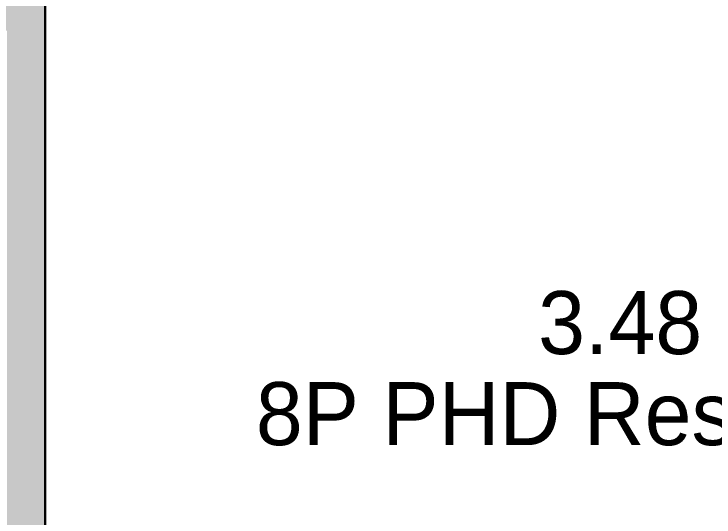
# Model space of a CAD drawing. Header units: millimetres. Extents: x 155927 to 317870, y -36033 to 97293.
# Drawn here: x 166372 to 168592, y 22588 to 24185 of the extents above; entities that cross this region are included whole.
import ezdxf

# ---------------------------------------------------------------- set-up
doc = ezdxf.new("R2010")
doc.units = ezdxf.units.MM
doc.header["$MEASUREMENT"] = 0
for name, color, linetype, lineweight in [('A-AREA-IDEN', 7, 'CONTINUOUS', 9), ('A-WALL', 7, 'CONTINUOUS', 9), ('A-WALL-PATT', 7, 'CONTINUOUS', 9), ('I-WALL', 7, 'CONTINUOUS', 9)]:
    doc.layers.add(name, color=color, linetype=linetype, lineweight=lineweight)
doc.styles.add('Century Gothic', font='GOTHIC.TTF', dxfattribs={"height": 200})

msp = doc.modelspace()

# ---------------------------------------------------------------- hatches: boundary and pattern name
at = {"layer": 'A-WALL-PATT'}
for points in [[(166348.8, 24131.6), (166470.8, 24131.6), (166470.8, 24233.6), (163884, 24233.6), (163884, 24131.6), (164894.8, 24131.6)], [(166348.8, 21005.6), (166470.8, 21005.6), (166470.8, 24131.6), (166348.8, 24131.6), (166348.8, 21127.6)]]:
    msp.add_hatch(color=256, dxfattribs=at).paths.add_polyline_path(points, flags=0)

# ---------------------------------------------------------------- linework, layer by layer
at = {"layer": 'A-WALL', "lineweight": 30}
msp.add_line((166470.8, 21107.6), (166470.8, 24131.6), dxfattribs=at)
at = {"layer": 'I-WALL', "lineweight": 30}
msp.add_line((166470.8, 24131.6), (166470.8, 24233.6), dxfattribs=at)

# ---------------------------------------------------------------- texts
at = {"layer": 'A-AREA-IDEN', "style": 'Century Gothic'}
for s, p in [('3.48', (168034.4, 23104.8)), ('8P PHD Research', (167138.8, 22815.8))]:
    msp.add_text(s, height=200, dxfattribs=at).set_placement(p)

doc.saveas('drawing.dxf')
